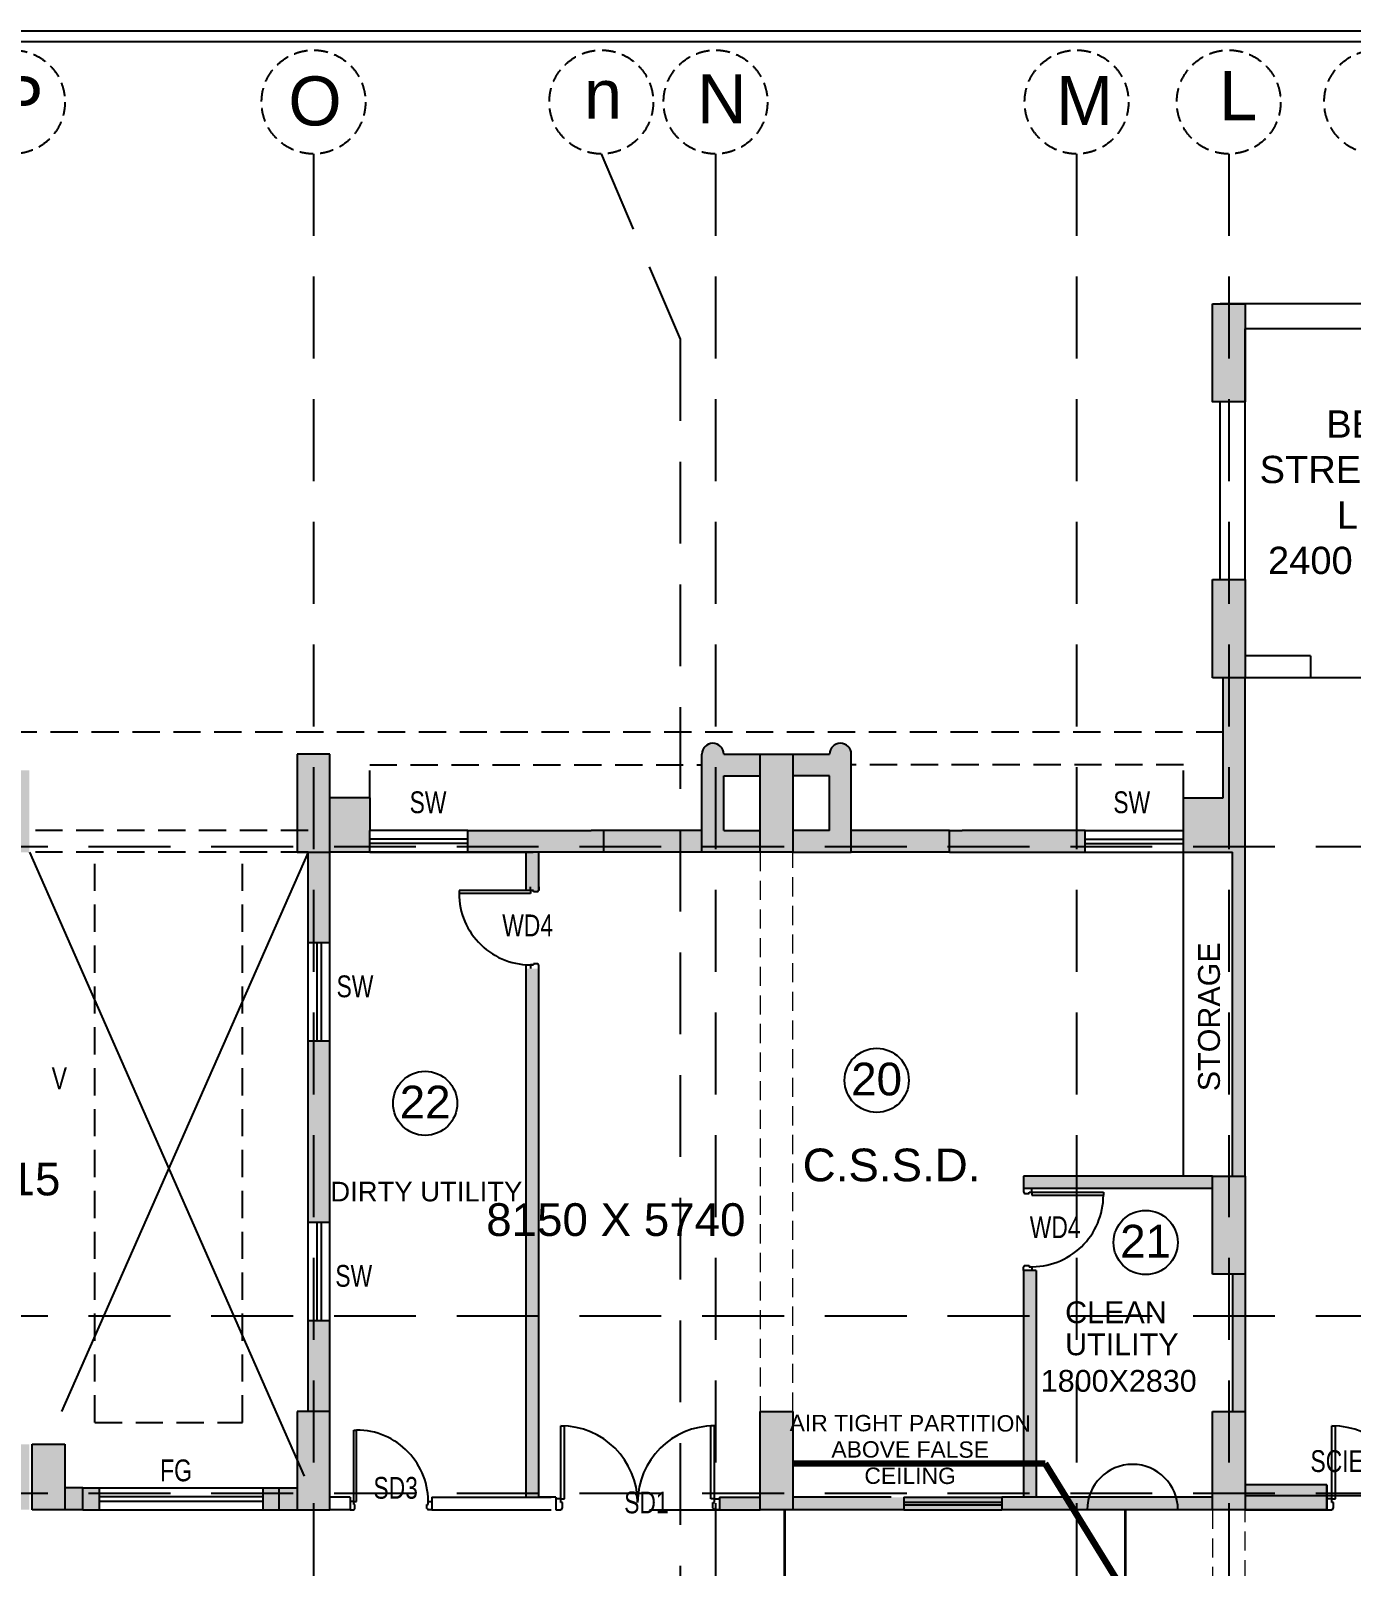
# Model space of a CAD drawing. Extents: x 11598203 to 11995143, y -3849975 to -3698974.
# Drawn here: x 11934547 to 11946653, y -3766770 to -3752687 of the extents above; entities that cross this region are included whole.
import ezdxf

# ---------------------------------------------------------------- set-up
doc = ezdxf.new("R2010")
doc.units = 0
doc.header["$MEASUREMENT"] = 0
doc.linetypes.add('DASHED', pattern=[0.75, 0.5, -0.25])
doc.linetypes.add('HIDDEN', pattern=[0.375, 0.25, -0.125])
doc.layers.get('0').update_dxf_attribs({"linetype": 'CONTINUOUS'})
for name, color, linetype in [('BEAM', 8, 'CONTINUOUS'), ('GRID LINES', 9, 'CONTINUOUS'), ('HATCH', 7, 'CONTINUOUS'), ('HS', 7, 'CONTINUOUS'), ('MEP_HVAC_AIR_TIGHT_PARTITION', 21, 'CONTINUOUS'), ('SECTION', 8, 'CONTINUOUS')]:
    doc.layers.add(name, color=color, linetype=linetype)
doc.layers.add('MEP_HVAC_TEXT', color=7, linetype='CONTINUOUS', lineweight=0)
doc.styles.add('ARIAL', font='arial.ttf', dxfattribs={"width": 0.75})
doc.styles.add('DT', font='romans.shx')
doc.styles.get("Standard").update_dxf_attribs({"font": 'arial.ttf'})
doc.dimstyles.get("Standard").update_dxf_attribs({"dimscale": 0.7, "dimtxt": 300, "dimasz": 150, "dimexe": 200, "dimexo": 200, "dimgap": 0.25, "dimtad": 3, "dimlfac": 0.001, "dimzin": 0, "dimdsep": 46, "dimtxsty": 'Standard', "dimblk": 'ARCHTICK', "dimcen": 0.09, "dimdle": 200, "dimclrd": 256, "dimclre": 256, "dimclrt": 6, "dimadec": 0, "dimazin": 0, "dimtfac": 1, "dimtofl": 0, "dimtmove": 0, "dimatfit": 3, "dimfxl": 1, "dimtolj": 1, "dimtzin": 0, "dimarcsym": 0})

# ---------------------------------------------------------------- blocks, each defined once
blk = doc.blocks.new('8TH FLOOR')
at = {"ltscale": 500}
for points in [[(-31550, 53980), (-31250, 53980), (-31250, 53080), (-31550, 53080)], [(-31250, 50550), (-31450, 50550), (-31450, 49450), (-31815, 49450), (-31815, 49150), (-31815, 48950), (-31365, 48950), (-31365, 45980), (-31250, 45980)], [(-34860, 49850, 0.999945), (-35060, 49850), (-36030, 49850, 0.999962), (-36230, 49850), (-36230, 49150), (-36230, 48950), (-35695, 48950), (-35695, 49150), (-36030, 49150), (-36030, 49650), (-35695, 49650), (-35695, 49700), (-35395, 49700), (-35395, 49650), (-35060, 49650), (-35060, 49150), (-35395, 49150), (-35395, 48950), (-34860, 48950), (-34860, 49150)], [(-39275, 49150), (-39275, 49450), (-39640, 49450), (-39640, 48950), (-39275, 48950)], [(-31250, 45080), (-31365, 45080), (-31365, 43820), (-31250, 43820)], [(-41905, 43120), (-42070, 43120), (-42070, 42920), (-41905, 42920)], [(-39940, 43120), (-40105, 43120), (-40105, 42920), (-39940, 42920)], [(-30500, 43150), (-31250, 43150), (-31250, 42920), (-30500, 42920)], [(-36069, 43035), (-36069, 42920), (-35695, 42920), (-35695, 43035)], [(-34380, 43035), (-35395, 43035), (-35395, 42920), (-34380, 42920)]]:
    blk.add_hatch(color=8, dxfattribs=at).paths.add_polyline_path(points)
at = {"layer": 'HATCH', "ltscale": 500}
h = blk.add_hatch(color=32, dxfattribs=at)
h.dxf.hatch_style = 1
h.paths.add_polyline_path([(-44310, 10130), (-44010, 10130), (-44010, 9230), (-44310, 9230)])
h.paths.add_polyline_path([(-6930, 6230), (-6630, 6230), (-6630, 5252), (-6930, 5252)])
h.paths.add_polyline_path([(-900, 6265), (0, 6265), (0, 5965), (-900, 5965)])
h.paths.add_polyline_path([(-31624, -10480), (-31024, -10480), (-31024, -10780), (-31624, -10780)])
h.paths.add_polyline_path([(-36805, -13010), (-36055, -13010), (-36055, -13310), (-36805, -13310)])
h.paths.add_polyline_path([(-26485, 200), (-26185, 200), (-26185, -700), (-26485, -700)])
h.paths.add_polyline_path([(-36355, -17735), (-36055, -17735), (-36055, -18485), (-36355, -18485)])
h.paths.add_polyline_path([(-4100, 200), (-3500, 200), (-3500, -100), (-4100, -100)])
h.paths.add_polyline_path([(-47740, 18320), (-46990, 18320), (-46990, 18020), (-47740, 18020)])
h.paths.add_polyline_path([(-47740, 14790), (-46840, 14790), (-46840, 14490), (-47740, 14490)])
h.paths.add_polyline_path([(-10758, 300), (-9930, 300), (-9930, 0), (-10758, 0)])
h.paths.add_polyline_path([(-36805, -7680), (-36055, -7680), (-36055, -7980), (-36805, -7980)])
h.paths.add_polyline_path([(-34515, 900), (-34215, 900), (-34215, 0), (-34515, 0)])
h.paths.add_polyline_path([(-40685, 750), (-40385, 750), (-40385, 0), (-40685, 0)])
h.paths.add_polyline_path([(-41010, -25), (-40710, -25), (-40710, -775), (-41010, -775)])
h.paths.add_polyline_path([(-47740, 29190), (-46990, 29190), (-46990, 28890), (-47740, 28890)])
h.paths.add_polyline_path([(-900, 29190), (0, 29190), (0, 28890), (-900, 28890)])
h.paths.add_polyline_path([(-47840, 10130), (-47540, 10130), (-47540, 9230), (-47840, 9230)])
h.paths.add_polyline_path([(-41010, 750), (-40710, 750), (-40710, 0), (-41010, 0)])
h.paths.add_polyline_path([(-1000, 42920), (-700, 42920), (-700, 43898), (-1000, 43898)])
h.paths.add_polyline_path([(-47740, 21920), (-46990, 21920), (-46990, 21620), (-47740, 21620)])
h.paths.add_polyline_path([(-19285, 200), (-18985, 200), (-18985, -700), (-19285, -700)])
h.paths.add_polyline_path([(-900, 49150), (0, 49150), (0, 48850), (-900, 48850)])
h.paths.add_polyline_path([(-900, 32790), (0, 32790), (0, 32490), (-900, 32490)])
h.paths.add_polyline_path([(-47740, 25520), (-46990, 25520), (-46990, 25220), (-47740, 25220)])
h.paths.add_polyline_path([(-15685, 6230), (-15385, 6230), (-15385, 5330), (-15685, 5330)])
h.paths.add_polyline_path([(-900, 25520), (0, 25520), (0, 25220), (-900, 25220)])
h.paths.add_polyline_path([(-39510, -13010), (-38760, -13010), (-38760, -13310), (-39510, -13310)])
h.paths.add_polyline_path([(-42695, 39920), (-42395, 39920), (-42395, 39320), (-42695, 39320)])
h.paths.add_polyline_path([(-47740, 39920), (-46840, 39920), (-46840, 39620), (-47740, 39620)])
h.paths.add_polyline_path([(-900, 39920), (-100, 39920), (-100, 39620), (-900, 39620)])
h.paths.add_polyline_path([(-4100, 11190), (-3401, 11190), (-3401, 10890), (-4100, 10890)])
h.paths.add_polyline_path([(-31624, -7730), (-31024, -7730), (-31024, -8030), (-31624, -8030)])
h.paths.add_polyline_path([(-44760, -18185), (-44010, -18185), (-44010, -18485), (-44760, -18485)])
h.paths.add_polyline_path([(-6930, 300), (-6102, 300), (-6102, 0), (-6930, 0)])
h.paths.add_polyline_path([(-900, 18320), (0, 18320), (0, 18020), (-900, 18020)])
h.paths.add_polyline_path([(-48040, -18185), (-47290, -18185), (-47290, -18485), (-48040, -18485)])
h.paths.add_polyline_path([(-42695, 43520), (-42395, 43520), (-42395, 42920), (-42695, 42920)])
h.paths.add_polyline_path([(-39510, -10530), (-38760, -10530), (-38760, -10830), (-39510, -10830)])
h.paths.add_polyline_path([(-42370, 43520), (-42070, 43520), (-42070, 42920), (-42370, 42920)])
h.paths.add_polyline_path([(-39510, -7680), (-38760, -7680), (-38760, -7980), (-39510, -7980)])
h.paths.add_polyline_path([(-46360, 43820), (-46060, 43820), (-46060, 42920), (-46360, 42920)])
h.paths.add_polyline_path([(-900, 300), (0, 300), (0, 0), (-900, 0)])
h.paths.add_polyline_path([(-28250, 51450), (-27950, 51450), (-27950, 50550), (-28250, 50550)])
h.paths.add_polyline_path([(-22220, 51450), (-21920, 51450), (-21920, 50550), (-22220, 50550)])
h.paths.add_polyline_path([(-44310, 750), (-44010, 750), (-44010, 0), (-44310, 0)])
h.paths.add_polyline_path([(-42370, 39920), (-42070, 39920), (-42070, 39320), (-42370, 39320)])
h.paths.add_polyline_path([(-31550, 51450), (-31250, 51450), (-31250, 50550), (-31550, 50550)])
h.paths.add_polyline_path([(-46360, 49700), (-46060, 49700), (-46060, 48950), (-46360, 48950)])
h.paths.add_polyline_path([(-42695, 36320), (-42395, 36320), (-42395, 35720), (-42695, 35720)])
h.paths.add_polyline_path([(-42370, 35720), (-42070, 35720), (-42070, 36320), (-42370, 36320)])
h.paths.add_polyline_path([(-44310, 15240), (-44010, 15240), (-44010, 14490), (-44310, 14490)])
h.paths.add_polyline_path([(-42695, 49700), (-42395, 49700), (-42395, 48950), (-42695, 48950)])
h.paths.add_polyline_path([(-44760, -25), (-44010, -25), (-44010, -325), (-44760, -325)])
h.paths.add_polyline_path([(-15685, 200), (-15385, 200), (-15385, -700), (-15685, -700)])
h.paths.add_polyline_path([(-39510, -5200), (-38760, -5200), (-38760, -5500), (-39510, -5500)])
h.paths.add_polyline_path([(-44310, 6230), (-44010, 6230), (-44010, 5480), (-44310, 5480)])
h.paths.add_polyline_path([(-36355, -25), (-36055, -25), (-36055, -775), (-36355, -775)])
h.paths.add_polyline_path([(-22885, 200), (-22585, 200), (-22585, -700), (-22885, -700)])
h.paths.add_polyline_path([(-900, 36320), (0, 36320), (0, 36020), (-900, 36020)])
h.paths.add_polyline_path([(-47740, 32790), (-46990, 32790), (-46990, 32490), (-47740, 32490)])
h.paths.add_polyline_path([(-6930, -25), (-6330, -25), (-6330, -325), (-6930, -325)])
h.paths.add_polyline_path([(-41010, -17735), (-40710, -17735), (-40710, -18485), (-41010, -18485)])
h.paths.add_polyline_path([(-36805, -5200), (-36055, -5200), (-36055, -5500), (-36805, -5500)])
h.paths.add_polyline_path([(-48015, -25), (-47265, -25), (-47265, -325), (-48015, -325)])
h.paths.add_polyline_path([(-10530, -25), (-9930, -25), (-9930, -325), (-10530, -325)])
h.paths.add_polyline_path([(-46840, 36320), (-47740, 36320), (-47740, 36020), (-46840, 36020)])
h.paths.add_polyline_path([(-34515, 6230), (-34215, 6230), (-34215, 5330), (-34515, 5330)])
h.paths.add_polyline_path([(-30085, 200), (-29785, 200), (-29785, -700), (-30085, -700)])
h.paths.add_polyline_path([(-36805, -10530), (-36055, -10530), (-36055, -10830), (-36805, -10830)])
h.paths.add_polyline_path([(-10230, 6230), (-9930, 6230), (-9930, 5330), (-10230, 5330)])
h.paths.add_polyline_path([(-900, 14790), (0, 14790), (0, 14490), (-900, 14490)])
h.paths.add_polyline_path([(-900, 9530), (78, 9530), (78, 9230), (-900, 9230)])
h.paths.add_polyline_path([(-39940, 49850), (-39640, 49850), (-39640, 48950), (-39940, 48950)])
edge = h.paths.add_edge_path()
edge.add_line((-19435, 49850), (-19435, 48950))
edge.add_line((-6930, 9230), (-5952, 9230))
edge.add_line((-41010, 15240), (-41010, 14490))
edge.add_line((-19135, 42920), (-19135, 43820))
edge.add_line((-40710, 5480), (-40710, 6230))
edge.add_line((-40685, 6230), (-40685, 5480))
h.paths.add_polyline_path([(-22220, 9530), (-21320, 9530), (-21320, 9230), (-22220, 9230)])
h.paths.add_polyline_path([(-37580, 10130), (-37280, 10130), (-37280, 9230), (-37580, 9230)])
h.paths.add_polyline_path([(-40685, 9980), (-40385, 9980), (-40385, 9230), (-40685, 9230)])
h.paths.add_polyline_path([(-40685, 6230), (-40385, 6230), (-40385, 5480), (-40685, 5480)])
h.paths.add_polyline_path([(-32228, 9530), (-31250, 9530), (-31250, 9230), (-32228, 9230)])
h.paths.add_polyline_path([(-30424, 6230), (-29446, 6230), (-29446, 5930), (-30424, 5930)])
h.paths.add_polyline_path([(-16860, 9530), (-15960, 9530), (-15960, 9230), (-16860, 9230)])
h.paths.add_polyline_path([(-28250, 9530), (-27272, 9530), (-27272, 9230), (-28250, 9230)])
h.paths.add_polyline_path([(-10830, 9530), (-9930, 9530), (-9930, 9230), (-10830, 9230)])
h.paths.add_polyline_path([(-41010, 9980), (-40710, 9980), (-40710, 9230), (-41010, 9230)])
h.paths.add_polyline_path([(-41010, 6230), (-40710, 6230), (-40710, 5480), (-41010, 5480)])
h.paths.add_polyline_path([(-16860, 36320), (-15960, 36320), (-15960, 36020), (-16860, 36020)], flags=16)
h.paths.add_polyline_path([(-22220, 43520), (-21920, 43520), (-21920, 42920), (-22220, 42920)], flags=16)
h.paths.add_polyline_path([(-22220, 29190), (-21320, 29190), (-21320, 28890), (-22220, 28890)], flags=16)
h.paths.add_polyline_path([(-25450, 45380), (-24850, 45380), (-24850, 45080), (-25450, 45080)], flags=16)
h.paths.add_polyline_path([(-25450, 43220), (-24850, 43220), (-24850, 42920), (-25450, 42920)], flags=16)
h.paths.add_polyline_path([(-16860, 14790), (-15960, 14790), (-15960, 14490), (-16860, 14490)], flags=16)
h.paths.add_polyline_path([(-41010, 15240), (-40710, 15240), (-40710, 14490), (-41010, 14490)], flags=16)
h.paths.add_polyline_path([(-31250, 25220), (-32150, 25220), (-32150, 25520), (-31250, 25520)], flags=16)
h.paths.add_polyline_path([(-38180, 18320), (-37280, 18320), (-37280, 18020), (-38180, 18020)], flags=16)
h.paths.add_polyline_path([(-31550, 15090), (-31250, 15090), (-31250, 14190), (-31550, 14190)], flags=16)
h.paths.add_polyline_path([(-38180, 14790), (-37280, 14790), (-37280, 14490), (-38180, 14490)], flags=16)
h.paths.add_polyline_path([(-22220, 18320), (-21320, 18320), (-21320, 18020), (-22220, 18020)], flags=16)
h.paths.add_polyline_path([(-40685, 15240), (-40385, 15240), (-40385, 14490), (-40685, 14490)], flags=16)
h.paths.add_polyline_path([(-38180, 21920), (-37280, 21920), (-37280, 21620), (-38180, 21620)], flags=16)
h.paths.add_polyline_path([(-16860, 32790), (-15960, 32790), (-15960, 32490), (-16860, 32490)], flags=16)
h.paths.add_polyline_path([(-16860, 21920), (-15960, 21920), (-15960, 21620), (-16860, 21620)], flags=16)
h.paths.add_polyline_path([(-16860, 25520), (-15960, 25520), (-15960, 25220), (-16860, 25220)], flags=16)
h.paths.add_polyline_path([(-13360, 11190), (-12760, 11190), (-12760, 10890), (-13360, 10890)], flags=16)
h.paths.add_polyline_path([(-6930, 29190), (-6030, 29190), (-6030, 28890), (-6930, 28890)], flags=16)
h.paths.add_polyline_path([(-10830, 29190), (-9930, 29190), (-9930, 28890), (-10830, 28890)], flags=16)
h.paths.add_polyline_path([(-28250, 22220), (-27950, 22220), (-27950, 21320), (-28250, 21320)], flags=16)
h.paths.add_polyline_path([(-22220, 21920), (-21320, 21920), (-21320, 21620), (-22220, 21620)], flags=16)
h.paths.add_polyline_path([(-6930, 9530), (-5952, 9530), (-5952, 9230), (-6930, 9230)], flags=16)
h.paths.add_polyline_path([(-31550, 22220), (-31250, 22220), (-31250, 21320), (-31550, 21320)], flags=16)
h.paths.add_polyline_path([(-10230, 22220), (-9930, 22220), (-9930, 21320), (-10230, 21320)], flags=16)
h.paths.add_polyline_path([(-28250, 29190), (-27350, 29190), (-27350, 28890), (-28250, 28890)], flags=16)
h.paths.add_polyline_path([(-15132, 43220), (-14232, 43220), (-14232, 42920), (-15132, 42920)], flags=16)
h.paths.add_polyline_path([(-10830, 43220), (-9930, 43220), (-9930, 42920), (-10830, 42920)], flags=16)
h.paths.add_polyline_path([(-6930, 43220), (-6030, 43220), (-6030, 42920), (-6930, 42920)], flags=16)
h.paths.add_polyline_path([(-22220, 25520), (-21320, 25520), (-21320, 25220), (-22220, 25220)], flags=16)
h.paths.add_polyline_path([(-28250, 25520), (-27350, 25520), (-27350, 25220), (-28250, 25220)], flags=16)
h.paths.add_polyline_path([(-34680, 11190), (-34080, 11190), (-34080, 10890), (-34680, 10890)], flags=16)
h.paths.add_polyline_path([(-22220, 36320), (-21320, 36320), (-21320, 36020), (-22220, 36020)], flags=16)
h.paths.add_polyline_path([(-38180, 25520), (-37280, 25520), (-37280, 25220), (-38180, 25220)], flags=16)
h.paths.add_polyline_path([(-6930, 25520), (-6030, 25520), (-6030, 25220), (-6930, 25220)], flags=16)
h.paths.add_polyline_path([(-10830, 25520), (-9930, 25520), (-9930, 25220), (-10830, 25220)], flags=16)
h.paths.add_polyline_path([(-6930, 22220), (-6630, 22220), (-6630, 21320), (-6930, 21320)], flags=16)
h.paths.add_polyline_path([(-28250, 18620), (-27950, 18620), (-27950, 17720), (-28250, 17720)], flags=16)
h.paths.add_polyline_path([(-6930, 15090), (-6630, 15090), (-6630, 14190), (-6930, 14190)], flags=16)
h.paths.add_polyline_path([(-22220, 32790), (-21320, 32790), (-21320, 32490), (-22220, 32490)], flags=16)
h.paths.add_polyline_path([(-10230, 33090), (-9930, 33090), (-9930, 32190), (-10230, 32190)], flags=16)
h.paths.add_polyline_path([(-6930, 33090), (-6630, 33090), (-6630, 32190), (-6930, 32190)], flags=16)
h.paths.add_polyline_path([(-32150, 29190), (-31250, 29190), (-31250, 28890), (-32150, 28890)], flags=16)
h.paths.add_polyline_path([(-16860, 29190), (-15960, 29190), (-15960, 28888), (-16860, 28888)], flags=16)
h.paths.add_polyline_path([(-38180, 29190), (-37280, 29190), (-37280, 28890), (-38180, 28890)], flags=16)
h.paths.add_polyline_path([(-23224, 6230), (-22246, 6230), (-22246, 5930), (-23224, 5930)], flags=16)
h.paths.add_polyline_path([(-31550, 18620), (-31250, 18620), (-31250, 17720), (-31550, 17720)], flags=16)
h.paths.add_polyline_path([(-35695, 48950), (-35395, 48950), (-35395, 49750), (-35695, 49750)], flags=16)
h.paths.add_polyline_path([(-6930, 36620), (-6630, 36620), (-6630, 35720), (-6930, 35720)], flags=16)
h.paths.add_polyline_path([(-31550, 45980), (-31250, 45980), (-31250, 45080), (-31550, 45080)], flags=16)
h.paths.add_polyline_path([(-16860, 39920), (-15960, 39920), (-15960, 39620), (-16860, 39620)], flags=16)
h.paths.add_polyline_path([(-22220, 45980), (-21920, 45980), (-21920, 45080), (-22220, 45080)], flags=16)
h.paths.add_polyline_path([(-35695, 43820), (-35395, 43820), (-35395, 42920), (-35695, 42920)], flags=16)
h.paths.add_polyline_path([(-19435, 43820), (-19135, 43820), (-19135, 42920), (-19435, 42920)], flags=16)
h.paths.add_polyline_path([(-38180, 39920), (-37280, 39920), (-37280, 39620), (-38180, 39620)], flags=16)
h.paths.add_polyline_path([(-28250, 39920), (-27272, 39920), (-27272, 39620), (-28250, 39620)], flags=16)
h.paths.add_polyline_path([(-39940, 43820), (-39640, 43820), (-39640, 42920), (-39940, 42920)], flags=16)
h.paths.add_polyline_path([(-10230, 49850), (-9930, 49850), (-9930, 48950), (-10230, 48950)], flags=16)
h.paths.add_polyline_path([(-31550, 43820), (-31250, 43820), (-31250, 42920), (-31550, 42920)], flags=16)
h.paths.add_polyline_path([(-14832, 49850), (-14533, 49850), (-14533, 48950), (-14832, 48950)], flags=16)
h.paths.add_polyline_path([(-6930, 39920), (-6030, 39920), (-6030, 39620), (-6930, 39620)], flags=16)
h.paths.add_polyline_path([(-31550, 33090), (-31250, 33090), (-31250, 32190), (-31550, 32190)], flags=16)
h.paths.add_polyline_path([(-38180, 36320), (-37280, 36320), (-37280, 36020), (-38180, 36020)], flags=16)
h.paths.add_polyline_path([(-19435, 49850), (-19135, 49850), (-19135, 48950), (-19435, 48950)], flags=16)
h.paths.add_polyline_path([(-10830, 39920), (-9930, 39920), (-9930, 39620), (-10830, 39620)], flags=16)
h.paths.add_polyline_path([(-6930, 49850), (-6630, 49850), (-6630, 48950), (-6930, 48950)], flags=16)
h.paths.add_polyline_path([(-19624, 6230), (-18646, 6230), (-18646, 5930), (-19624, 5930)], flags=16)
h.paths.add_polyline_path([(-22220, 39920), (-21320, 39920), (-21320, 39620), (-22220, 39620)], flags=16)
h.paths.add_polyline_path([(-22220, 14790), (-21320, 14790), (-21320, 14490), (-22220, 14490)], flags=16)
h.paths.add_polyline_path([(-28250, 36620), (-27950, 36620), (-27950, 35720), (-28250, 35720)], flags=16)
h.paths.add_polyline_path([(-16860, 18320), (-15960, 18320), (-15960, 18020), (-16860, 18020)], flags=16)
h.paths.add_polyline_path([(-31550, 35720), (-31250, 35720), (-31250, 36618), (-31550, 36618)], flags=16)
h.paths.add_polyline_path([(-10230, 18620), (-9930, 18620), (-9930, 17720), (-10230, 17720)], flags=16)
h.paths.add_polyline_path([(-28250, 15090), (-27950, 15090), (-27950, 14190), (-28250, 14190)], flags=16)
h.paths.add_polyline_path([(-6930, 18620), (-6630, 18620), (-6630, 17720), (-6930, 17720)], flags=16)
h.paths.add_polyline_path([(-32228, 39920), (-31250, 39920), (-31250, 39620), (-32228, 39620)], flags=16)
h.paths.add_polyline_path([(-10230, 15090), (-9930, 15090), (-9930, 14190), (-10230, 14190)], flags=16)
h.paths.add_polyline_path([(-28250, 33090), (-27950, 33090), (-27950, 32190), (-28250, 32190)], flags=16)
h.paths.add_polyline_path([(-38180, 32790), (-37280, 32790), (-37280, 32490), (-38180, 32490)], flags=16)
h.paths.add_polyline_path([(-10230, 36620), (-9930, 36620), (-9930, 35720), (-10230, 35720)], flags=16)
at = {"layer": 'HS', "lineweight": -3, "ltscale": 500}
h = blk.add_hatch(color=8, dxfattribs=at)
h.dxf.hatch_style = 1
h.paths.add_polyline_path([(-36230, 49150), (-37245, 49150), (-38375, 49150), (-38375, 48950), (-37775, 48950), (-36230, 48950)])
h.paths.add_polyline_path([(-32715, 49150), (-33845, 49150), (-34860, 49150), (-34860, 48950), (-32715, 48950)])
h = blk.add_hatch(color=8, dxfattribs=at)
h.dxf.hatch_style = 1
h.paths.add_polyline_path([(-39640, 48950), (-39840, 48950), (-39840, 48118), (-39640, 48118)])
h.paths.add_polyline_path([(-39640, 47218), (-39840, 47218), (-39840, 46435), (-39840, 46385), (-39640, 46385)])
h.paths.add_polyline_path([(-39640, 46385), (-39840, 46385), (-39840, 45553), (-39640, 45553)])
h.paths.add_polyline_path([(-39640, 44653), (-39840, 44653), (-39840, 44130), (-39840, 43820), (-39640, 43820)])
h = blk.add_hatch(color=8, dxfattribs=at)
h.dxf.hatch_style = 1
h.paths.add_polyline_path([(-37725, 48950), (-37840, 48950), (-37840, 48599), (-37800, 48599), (-37774, 48599), (-37774, 48588), (-37736, 48588), (-37736, 48590, 0.414214), (-37727, 48599), (-37725, 48599), (-37725, 48633)])
h = blk.add_hatch(color=8, dxfattribs=at)
h.dxf.hatch_style = 1
h.paths.add_polyline_path([(-37725, 47883), (-37840, 47883), (-37840, 43035), (-37725, 43035)])
h = blk.add_hatch(color=8, dxfattribs=at)
h.dxf.hatch_style = 1
h.paths.add_polyline_path([(-31550, 45980), (-33280, 45980), (-33280, 45865), (-33205, 45865), (-31550, 45865)])
h.paths.add_polyline_path([(-33165, 45115), (-33280, 45115), (-33280, 43035), (-33165, 43035)])
h.paths.add_polyline_path([(-32682, 43035), (-33480, 43035), (-33480, 42920), (-32698, 42920, -0.070087)])
h.paths.add_polyline_path([(-31881, 43035), (-32682, 43035, 0.070087), (-32698, 42920), (-31865, 42920, 0.070087)])
h.paths.add_polyline_path([(-31550, 43035), (-31881, 43035, -0.070087), (-31865, 42920), (-31550, 42920)])
h = blk.add_hatch(color=8, dxfattribs=at)
h.dxf.hatch_style = 1
h.paths.add_polyline_path([(-41755, 42920), (-41755, 43120), (-41905, 43120), (-41905, 42920)])
h.paths.add_polyline_path([(-40105, 42920), (-40105, 43120), (-40255, 43120), (-40255, 42920)])
h = blk.add_hatch(color=8, dxfattribs=at)
h.dxf.hatch_style = 1
h.paths.add_polyline_path([(-33480, 42966), (-34380, 42966), (-34380, 42920), (-33480, 42920)])
h.paths.add_polyline_path([(-33480, 42989), (-34380, 42989), (-34380, 42966), (-33480, 42966)])
h.paths.add_polyline_path([(-33480, 43035), (-34380, 43035), (-34380, 42989), (-33480, 42989)])
h.paths.add_polyline_path([(-36975, 43138), (-36662, 43138), (-36662, 42837), (-36975, 42837)], flags=9)
at = {"color": 1, "lineweight": 25, "ltscale": 500}
blk.add_line((-56361, 56484), (8129, 56484), dxfattribs=at)
at = {"color": 1, "lineweight": 25}
blk.add_line((-47649, 56384), (8029, 56384), dxfattribs=at)
at = {"color": 8, "lineweight": 25, "ltscale": 500}
for p, q in [((-31550, 53080), (-31550, 53980)), ((-31550, 53980), (-31250, 53980)), ((-31250, 53980), (-31250, 53080)), ((-31250, 53080), (-31550, 53080)), ((-31550, 50550), (-31550, 51450)), ((-31550, 51450), (-31250, 51450)), ((-31250, 51450), (-31250, 50550)), ((-31250, 50550), (-31550, 50550)), ((-35695, 48950), (-35695, 49850)), ((-35695, 49850), (-35395, 49850)), ((-35395, 49850), (-35395, 48950)), ((-39275, 48950), (-37775, 48950)), ((-35395, 48950), (-35695, 48950)), ((-39640, 48118), (-39840, 48118)), ((-39640, 46385), (-39640, 47668)), ((-39640, 47218), (-39840, 47218)), ((-39640, 47218), (-39840, 47218)), ((-39640, 43820), (-39640, 46385)), ((-39640, 43820), (-39640, 46385)), ((-31550, 45080), (-31550, 45980)), ((-31550, 45980), (-31250, 45980)), ((-31250, 45980), (-31250, 45080)), ((-39640, 45553), (-39840, 45553)), ((-31250, 45080), (-31550, 45080)), ((-39640, 44653), (-39840, 44653)), ((-39640, 44653), (-39840, 44653)), ((-35695, 42920), (-35695, 43820)), ((-35695, 43820), (-35395, 43820)), ((-35395, 43820), (-35395, 42920)), ((-31550, 42920), (-31550, 43820)), ((-31550, 43820), (-31250, 43820)), ((-31250, 43820), (-31250, 42920)), ((-41905, 43120), (-41805, 43120)), ((-41905, 43120), (-41755, 43120)), ((-41755, 43120), (-41755, 42920)), ((-40255, 43120), (-40255, 42920)), ((-40105, 43120), (-39940, 43120)), ((-35395, 42920), (-35695, 42920)), ((-31250, 42920), (-31550, 42920))]:
    blk.add_line(p, q, dxfattribs=at)
at = {"color": 8, "lineweight": 25}
for p, q in [((-28550, 53980), (-31480, 53980)), ((-28850, 53750), (-31250, 53750)), ((-31250, 51450), (-31250, 53750)), ((-31480, 51450), (-31480, 53080)), ((-30650, 50750), (-31250, 50750)), ((-30650, 50750), (-30650, 50548)), ((-31450, 49450), (-31450, 50550)), ((-30650, 50550), (-31250, 50550)), ((-31250, 45980), (-31250, 50550)), ((-27820, 50548), (-31250, 50548)), ((-28850, 50550), (-30650, 50550)), ((-39940, 49850), (-39940, 48950)), ((-39640, 49850), (-39940, 49850)), ((-39640, 48950), (-39640, 49850)), ((-36230, 49150), (-36230, 49850)), ((-36030, 49850), (-35695, 49850)), ((-35395, 49850), (-35060, 49850)), ((-34860, 48950), (-34860, 49850)), ((-36030, 49150), (-36030, 49650)), ((-36030, 49650), (-35695, 49650)), ((-35060, 49650), (-35395, 49650)), ((-35060, 49150), (-35060, 49650)), ((-39275, 49450), (-39640, 49450)), ((-39275, 49450), (-39275, 49150)), ((-31815, 49450), (-31450, 49450)), ((-31815, 49150), (-31815, 49450)), ((-39275, 48950), (-39275, 49150)), ((-38375, 49150), (-39275, 49150)), ((-38375, 49150), (-37245, 49150)), ((-38375, 48950), (-38375, 49150)), ((-37130, 49150), (-37245, 49150)), ((-37130, 48950), (-37130, 49150)), ((-36230, 49150), (-37130, 49150)), ((-36230, 48950), (-36230, 49150)), ((-36030, 49150), (-35695, 49150)), ((-35060, 49150), (-35395, 49150)), ((-34860, 48950), (-34860, 49150)), ((-33960, 49150), (-34860, 49150)), ((-33960, 49150), (-33845, 49150)), ((-33960, 48950), (-33960, 49150)), ((-32715, 49150), (-33845, 49150)), ((-32715, 48950), (-32715, 49150)), ((-32715, 49150), (-31815, 49150)), ((-31815, 48950), (-31815, 49150)), ((-38375, 49070), (-39275, 49070)), ((-38375, 49030), (-39275, 49030)), ((-32715, 49070), (-31815, 49070)), ((-32715, 49030), (-31815, 49030)), ((-42395, 48950), (-39875, 43229)), ((-39840, 48950), (-42100, 43820)), ((-39940, 48950), (-39640, 48950)), ((-39840, 47335), (-39840, 48950)), ((-39640, 47335), (-39640, 48950)), ((-39275, 48950), (-39640, 48950)), ((-38375, 48950), (-39275, 48950)), ((-37130, 48950), (-38375, 48950)), ((-37840, 48599), (-37840, 48950)), ((-37725, 48599), (-37725, 48950)), ((-36230, 48950), (-37130, 48950)), ((-35695, 48950), (-36230, 48950)), ((-35395, 48950), (-34860, 48950)), ((-33960, 48950), (-34860, 48950)), ((-33960, 48950), (-32715, 48950)), ((-32715, 48950), (-31815, 48950)), ((-31815, 48950), (-31365, 48950)), ((-31815, 45980), (-31815, 48950)), ((-31365, 45980), (-31365, 48950)), ((-38456, 48599), (-38456, 48573)), ((-37800, 48599), (-38456, 48599)), ((-37800, 48599), (-37800, 48633)), ((-37800, 48599), (-37800, 48573)), ((-37774, 48599), (-37800, 48599)), ((-37774, 48588), (-37774, 48599)), ((-37736, 48588), (-37774, 48588)), ((-37736, 48588), (-37736, 48590)), ((-37725, 48599), (-37727, 48599)), ((-37725, 48633), (-37725, 48599)), ((-37800, 48573), (-38456, 48573)), ((-37840, 43035), (-37840, 47918)), ((-37774, 47917), (-37800, 47917)), ((-37800, 47917), (-37800, 47883)), ((-37774, 47928), (-37774, 47917)), ((-37736, 47928), (-37774, 47928)), ((-37736, 47928), (-37736, 47926)), ((-37725, 47917), (-37727, 47917)), ((-37725, 47883), (-37725, 47917)), ((-37725, 43035), (-37725, 47883)), ((-39840, 46435), (-39840, 47335)), ((-39640, 46435), (-39640, 47335)), ((-39840, 45030), (-39840, 46435)), ((-39640, 45030), (-39640, 46435)), ((-33280, 45980), (-33280, 45865)), ((-31550, 45980), (-33280, 45980)), ((-31550, 45865), (-33280, 45865)), ((-33205, 45865), (-33280, 45865)), ((-33280, 45865), (-33280, 45831)), ((-33280, 45831), (-33278, 45831)), ((-33269, 45820), (-33269, 45822)), ((-33269, 45820), (-33231, 45820)), ((-33231, 45820), (-33231, 45831)), ((-33231, 45831), (-33205, 45831)), ((-33205, 45831), (-33205, 45865)), ((-33205, 45831), (-33205, 45805)), ((-33205, 45831), (-32549, 45831)), ((-33205, 45805), (-32549, 45805)), ((-32549, 45831), (-32549, 45805)), ((-33280, 45149), (-33278, 45149)), ((-33280, 45115), (-33280, 45149)), ((-33280, 45115), (-33280, 43035)), ((-33165, 45115), (-33280, 45115)), ((-33205, 45115), (-33280, 45115)), ((-33269, 45160), (-33269, 45158)), ((-33269, 45160), (-33231, 45160)), ((-33231, 45160), (-33231, 45149)), ((-33231, 45149), (-33205, 45149)), ((-33205, 45149), (-33205, 45115)), ((-33165, 45115), (-33165, 43035)), ((-31365, 45080), (-31365, 43820)), ((-31250, 45080), (-31250, 43820)), ((-39840, 44130), (-39840, 45030)), ((-39640, 44130), (-39640, 45030)), ((-39840, 43820), (-39840, 44130)), ((-39640, 43820), (-39640, 44130)), ((-39940, 43820), (-39940, 42920)), ((-39640, 43820), (-39940, 43820)), ((-39640, 42920), (-39640, 43820)), ((-37524, 43020), (-37524, 43690)), ((-37524, 43690), (-37489, 43690)), ((-37489, 43020), (-37489, 43690)), ((-36149, 43020), (-36149, 43690)), ((-36114, 43690), (-36149, 43690)), ((-36114, 43020), (-36114, 43690)), ((-30455, 43020), (-30455, 43690)), ((-30455, 43690), (-30420, 43690)), ((-30420, 43020), (-30420, 43690)), ((-42370, 42920), (-42370, 43520)), ((-42370, 43520), (-42070, 43520)), ((-42070, 43520), (-42070, 42920)), ((-39421, 43651), (-39395, 43651)), ((-39421, 42995), (-39421, 43651)), ((-39395, 42995), (-39395, 43651)), ((-41905, 43120), (-42070, 43120)), ((-41905, 42920), (-41905, 43120)), ((-41905, 43120), (-40105, 43120)), ((-40105, 43120), (-39940, 43120)), ((-40105, 42920), (-40105, 43120)), ((-30500, 43150), (-31250, 43150)), ((-30500, 43150), (-31250, 43150)), ((-31250, 43150), (-31250, 42920)), ((-30500, 43150), (-30500, 42920)), ((-30500, 43150), (-30500, 42920)), ((-30500, 42920), (-30500, 43150)), ((-41755, 43040), (-40255, 43040)), ((-41755, 43000), (-40255, 43000)), ((-39455, 43035), (-39640, 43035)), ((-39455, 43035), (-39455, 42920)), ((-39421, 42995), (-39455, 42995)), ((-39455, 42995), (-39455, 42920)), ((-39421, 42995), (-39395, 42995)), ((-39421, 42969), (-39421, 42995)), ((-39410, 42969), (-39421, 42969)), ((-39410, 42931), (-39410, 42969)), ((-38750, 42969), (-38739, 42969)), ((-38750, 42931), (-38750, 42969)), ((-38739, 42969), (-38739, 42995)), ((-38739, 42995), (-38705, 42995)), ((-38705, 43035), (-37610, 43035)), ((-38705, 43035), (-38705, 42920)), ((-38705, 42995), (-38705, 42920)), ((-37569, 43035), (-37725, 43035)), ((-37569, 43035), (-37569, 42920)), ((-37524, 43020), (-37569, 43020)), ((-37569, 43020), (-37569, 42920)), ((-37524, 42985), (-37524, 43020)), ((-37524, 43020), (-37489, 43020)), ((-37509, 42985), (-37524, 42985)), ((-37509, 42935), (-37509, 42985)), ((-36114, 43020), (-36149, 43020)), ((-36129, 42985), (-36114, 42985)), ((-36129, 42935), (-36129, 42985)), ((-36114, 42985), (-36114, 43020)), ((-36114, 43020), (-36069, 43020)), ((-36069, 43035), (-35695, 43035)), ((-36069, 43035), (-36069, 42920)), ((-36069, 43020), (-36069, 42920)), ((-34495, 43035), (-35395, 43035)), ((-34380, 43035), (-34380, 42920)), ((-34380, 43035), (-33480, 43035)), ((-34380, 42989), (-33480, 42989)), ((-34380, 42966), (-33480, 42966)), ((-31550, 43035), (-33480, 43035)), ((-33480, 43035), (-33480, 42920)), ((-25450, 43048), (-31250, 43048)), ((-30455, 43020), (-30500, 43020)), ((-30500, 43020), (-30500, 42920)), ((-30455, 42985), (-30455, 43020)), ((-30455, 43020), (-30420, 43020)), ((-30440, 42985), (-30455, 42985)), ((-30440, 42935), (-30440, 42985)), ((-42070, 42920), (-42370, 42920)), ((-41905, 42920), (-42070, 42920)), ((-41905, 42920), (-40105, 42920)), ((-40105, 42920), (-39940, 42920)), ((-39940, 42920), (-39640, 42920)), ((-39455, 42920), (-39640, 42920)), ((-39455, 42920), (-39421, 42920)), ((-39421, 42920), (-39421, 42922)), ((-39410, 42931), (-39412, 42931)), ((-38750, 42931), (-38748, 42931)), ((-38739, 42920), (-38739, 42922)), ((-38705, 42920), (-38739, 42920)), ((-38705, 42920), (-37610, 42920)), ((-37569, 42920), (-37524, 42920)), ((-37524, 42920), (-37524, 42922)), ((-37509, 42935), (-37511, 42935)), ((-36710, 42920), (-35695, 42920)), ((-36129, 42935), (-36126, 42935)), ((-36114, 42920), (-36114, 42922)), ((-36069, 42920), (-36114, 42920)), ((-34380, 42920), (-35395, 42920)), ((-34380, 42920), (-33480, 42920)), ((-31550, 42920), (-33480, 42920)), ((-30500, 42920), (-31250, 42920)), ((-31250, 42920), (-30500, 42920)), ((-30500, 42920), (-30455, 42920)), ((-30455, 42920), (-30455, 42922)), ((-30440, 42935), (-30443, 42935))]:
    blk.add_line(p, q, dxfattribs=at)
at = {"color": 8, "linetype": 'DASHED', "lineweight": 25, "ltscale": 500}
for p, q in [((-31450, 50050), (-49297, 50050)), ((-39275, 49450), (-39275, 49750)), ((-39275, 49750), (-36230, 49750)), ((-31815, 49750), (-34860, 49750)), ((-31815, 49450), (-31815, 49750)), ((-39840, 49150), (-42395, 49150)), ((-39840, 48950), (-42395, 48950)), ((-41795, 43720), (-41795, 48950)), ((-40440, 43720), (-40440, 48950)), ((-41795, 43720), (-40440, 43720))]:
    blk.add_line(p, q, dxfattribs=at)
at = {"color": 8, "lineweight": 25, "ltscale": 2}
for p, q in [((-39760, 48118), (-39760, 47218)), ((-39720, 48118), (-39720, 47218)), ((-39760, 45553), (-39760, 44653)), ((-39720, 45553), (-39720, 44653))]:
    blk.add_line(p, q, dxfattribs=at)
at = {"color": 8, "ltscale": 500}
blk.add_lwpolyline([(-31550, 53980), (-31250, 53980), (-31250, 53080), (-31550, 53080)], close=True, dxfattribs=at)
at = {"color": 8, "lineweight": -3, "ltscale": 500}
for centre in [(-34627, 46858), (-38767, 46647), (-32162, 45371)]:
    blk.add_circle(centre, 294, dxfattribs=at)
at = {"color": 8, "lineweight": -3}
for centre, radius in [((-36130, 49850), 100), ((-34960, 49850), 100), ((-32282, 42920), 416)]:
    blk.add_arc(centre, radius, 0, 180, dxfattribs=at)
at = {"color": 8}
for centre, radius, start, end in [((-37736, 48599), 9.38, 270, 0), ((-37800, 48573), 656, 180, 272.2924), ((-37736, 47917), 9.38, 0, 90), ((-33269, 45831), 9.38, 180, 270), ((-33205, 45805), 656, 267.7076, 0), ((-33269, 45149), 9.38, 90, 180), ((-37524, 42985), 705, 0, 90), ((-36114, 42985), 705, 90, 180), ((-30455, 42985), 705, 0, 90), ((-39395, 42995), 656, 357.7076, 90), ((-39421, 42931), 9.38, 270, 0), ((-38739, 42931), 9.38, 180, 270), ((-37524, 42935), 12.5, 270, 0), ((-36114, 42935), 12.5, 180, 270), ((-30455, 42935), 12.5, 270, 0)]:
    blk.add_arc(centre, radius, start, end, dxfattribs=at)
at = {"layer": 'BEAM', "color": 8, "linetype": 'HIDDEN', "lineweight": 18, "ltscale": 700}
for p, q in [((-35695, 48950), (-35695, 43820)), ((-35395, 43820), (-35395, 48950)), ((-31550, 42920), (-31550, 39920)), ((-31250, 39920), (-31250, 42920))]:
    blk.add_line(p, q, dxfattribs=at)
at = {"layer": 'GRID LINES', "color": 138, "linetype": 'HIDDEN', "ltscale": 3000}
for p, q in [((-39790, 55354), (-39790, -16425)), ((-37152, 55354), (-36430, 53656)), ((-36105, 55354), (-36105, -16425)), ((-32795, 55354), (-32795, -16425)), ((-31400, 55354), (-31400, -16425)), ((5023, 49000), (-57949, 49000)), ((5023, 44695), (-57949, 44695)), ((5023, 43070), (-57949, 43070))]:
    blk.add_line(p, q, dxfattribs=at)
at = {"layer": 'GRID LINES', "color": 8, "linetype": 'HIDDEN', "ltscale": 3000}
blk.add_line((-36430, 53656), (-36430, -15068), dxfattribs=at)
at = {"layer": 'GRID LINES', "color": 138, "linetype": 'HIDDEN', "ltscale": 500}
for centre in [(-42545, 55830), (-39790, 55830), (-37152, 55830), (-36105, 55830), (-32795, 55830), (-31400, 55830), (-30049, 55830)]:
    blk.add_circle(centre, 476, dxfattribs=at)
at = {"color": 8, "lineweight": 20, "style": 'ARIAL', "width": 0.75}
for s, p in [('SW', (-38909, 49308)), ('SW', (-32458, 49308)), ('WD4', (-38060, 48179)), ('SW', (-39579, 47620)), ('V', (-42190, 46776)), ('WD4', (-33224, 45411)), ('SW', (-39590, 44965)), ('FG', (-41196, 43181)), ('SCIENTIFIC DOOR', (-30651, 43266)), ('SD3', (-39241, 43021)), ('SD1', (-36942, 42887))]:
    blk.add_text(s, height=200, dxfattribs=at).set_placement(p)
at = {"color": 8, "lineweight": 20}
blk.add_text('STORAGE', height=200, rotation=90, dxfattribs=at).set_placement((-31481, 46758))
for s, height, p in [('20', 300, (-34861, 46720)), ('22', 300, (-39000, 46509)), ('C.S.S.D.', 300, (-35306, 45932)), ('1800 X 3515', 300, (-44487, 45803)), ('DIRTY UTILITY', 180, (-39636, 45748)), ('8150 X 5740', 300, (-38207, 45431)), ('21', 300, (-32395, 45233)), ('CLEAN', 200, (-32900, 44631)), ('UTILITY', 200, (-32900, 44337)), ('1800X2830', 200, (-33123, 44002))]:
    blk.add_text(s, height=height, dxfattribs=at).set_placement(p)
at = {"color": 8, "lineweight": -3, "ltscale": 500, "insert": (-30050, 52250), "char_height": 250, "width": 2142.34, "attachment_point": 5}
blk.add_mtext('BED / STRETCHER LIFT \\P{\\C256;2400 X 3000}', dxfattribs=at)
at = {"layer": 'GRID LINES', "color": 138, "linetype": 'HIDDEN', "ltscale": 500, "char_height": 450, "width": 683.76, "attachment_point": 1}
for s, insert in [('P', (-42686, 56068)), ('O', (-40021, 56065)), ('N', (-36273, 56084)), ('M', (-32984, 56068)), ('L', (-31489, 56113)), ('n', (-37311, 56126))]:
    blk.add_mtext(s, dxfattribs=dict(at, insert=insert))

msp = doc.modelspace()

# ---------------------------------------------------------------- linework, layer by layer
at = {"layer": 'MEP_HVAC_AIR_TIGHT_PARTITION', "ltscale": 500, "const_width": 25}
for points in [[(11941458, -3769251.3), (11941458, -3766251.3)], [(11944581.9, -3766251.3), (11944581.9, -3769251.3)]]:
    msp.add_lwpolyline(points, dxfattribs=at)

# ---------------------------------------------------------------- block references
at = {"layer": 'SECTION', "color": 0, "ltscale": 500}
msp.add_blockref('8TH FLOOR', (11976929.2, -3809171.3), dxfattribs=at)

# ---------------------------------------------------------------- texts
at = {"layer": 'MEP_HVAC_TEXT', "insert": (11941493, -3765380.5, -100719.6), "char_height": 150, "width": 2233.018, "attachment_point": 1, "rotation": 359.89503, "line_spacing_factor": 0.963855}
msp.add_mtext('\\pxqc;AIR TIGHT PARTITION ABOVE FALSE CEILING', dxfattribs=at)

# ---------------------------------------------------------------- leaders
at = {"layer": 'MEP_HVAC_TEXT'}
msp.add_leader([(11944581.9, -3767023.8), (11943845.1, -3765826), (11941541, -3765826)], dimstyle='Standard', override={"dimscale": 1, "dimtxt": 200, "dimasz": 150, "dimexe": 80, "dimexo": 0, "dimgap": 70, "dimtad": 0, "dimdec": 0, "dimlfac": 1, "dimzin": 12, "dimtxsty": 'DT', "dimcen": 2, "dimdle": 80, "dimclrd": 256, "dimtdec": 0, "dimtix": 1, "dimtofl": 1, "dimtmove": 2, "dimlwd": 65535, "dimlwe": 65535}, dxfattribs=at)

doc.saveas('drawing.dxf')
